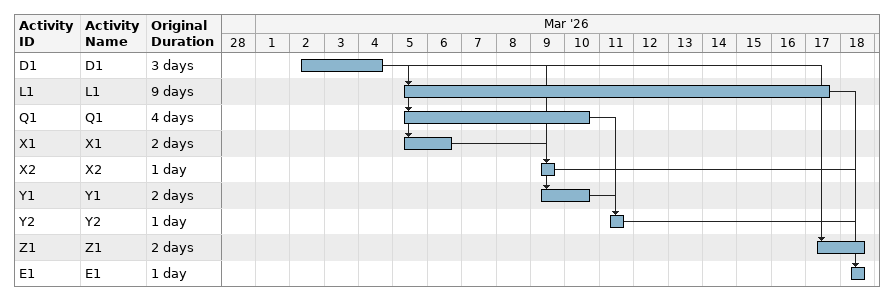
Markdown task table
| ID | Task | Original duration | Start | Finish | Predecessors |
|---|---|---|---|---|---|
| D1 | D1 | 3d | 2026-03-02 | 2026-03-04 |  |
| L1 | L1 | 9d | 2026-03-05 | 2026-03-17 | D1 |
| Q1 | Q1 | 4d | 2026-03-05 | 2026-03-10 | D1 |
| X1 | X1 | 2d | 2026-03-05 | 2026-03-06 | D1 |
| X2 | X2 | 1d | 2026-03-09 | 2026-03-09 | X1 |
| Y1 | Y1 | 2d | 2026-03-09 | 2026-03-10 | D1 |
| Y2 | Y2 | 1d | 2026-03-11 | 2026-03-11 | Y1, Q1 |
| Z1 | Z1 | 2d | 2026-03-17 | 2026-03-18 | D1 |
| E1 | E1 | 1d | 2026-03-18 | 2026-03-18 | L1, X2, Y2 |
